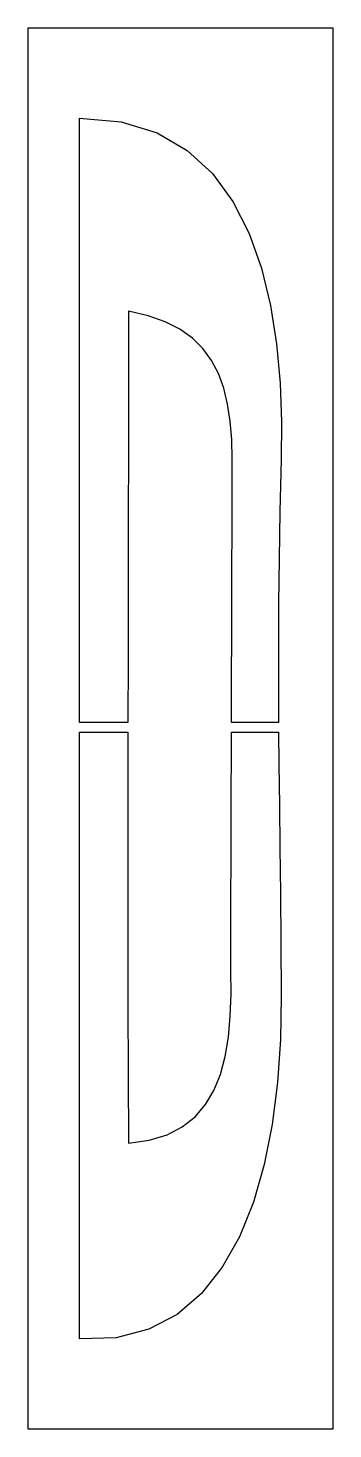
# Model space of a CAD drawing. Extents: x 0 to 24, y 0 to 110.
import ezdxf

# ---------------------------------------------------------------- set-up
doc = ezdxf.new("R2010")
doc.units = 0
doc.layers.add('CUT', color=7, linetype='Continuous')
doc.layers.add('OUTSIDE', color=1, linetype='Continuous')

msp = doc.modelspace()

# ---------------------------------------------------------------- linework, layer by layer
at = {"layer": 'CUT'}
for points in [[(16.1265, 96.376), (17.4061, 93.8704), (18.3782, 91.1344), (19.0924, 88.216), (19.5586, 85.192), (19.8363, 82.12), (19.9454, 79.0768), (19.9256, 76.1296), (19.8264, 72.0496), (19.757, 68.3152), (19.7173, 64.84), (19.6975, 61.5568), (19.6975, 58.3984), (19.7068, 55.472), (16.0112, 55.472), (16.0174, 58.3504), (16.0372, 62.92), (16.0471, 67.2016), (16.057, 70.9744), (16.067, 74.0272), (16.067, 76.1488), (16.0273, 77.6944), (15.9182, 79.1344), (15.7099, 80.4784), (15.4123, 81.7264), (14.9957, 82.8688), (14.4501, 83.9056), (13.7657, 84.8272), (12.9423, 85.6432), (11.9504, 86.3536), (10.7998, 86.9392), (9.4507, 87.4), (7.9132, 87.7552), (7.9132, 82.312), (7.9033, 76.8688), (7.8934, 71.4256), (7.8834, 65.9824), (7.8735, 60.5392), (7.8643, 55.472), (4.0546, 55.472), (4.0546, 62.9872), (4.0546, 70.9744), (4.0546, 78.9616), (4.0546, 86.9488), (4.0546, 94.936), (4.0546, 102.9232), (7.3379, 102.6352), (10.155, 101.7616), (12.5356, 100.3792), (14.5195, 98.5648)], [(19.7768, 48.9808), (19.8165, 45.64), (19.8562, 42.0688), (19.8958, 38.2096), (19.9256, 33.9856), (19.8661, 30.5776), (19.6379, 27.1984), (19.2114, 23.9056), (18.5865, 20.7568), (17.7334, 17.8), (16.6324, 15.0928), (15.2833, 12.6928), (13.6565, 10.6384), (11.7322, 8.9968), (9.5102, 7.8256), (6.951, 7.1632), (4.0546, 7.0768), (4.0546, 15.064), (4.0546, 23.0512), (4.0546, 31.0384), (4.0546, 39.0256), (4.0546, 47.0128), (4.0546, 54.72), (7.8629, 54.72), (7.8537, 49.6528), (7.8537, 44.2096), (7.8537, 38.7664), (7.8636, 33.3232), (7.8834, 27.88), (7.9132, 22.4368), (9.54, 22.6768), (10.9485, 23.1088), (12.1389, 23.7232), (13.1507, 24.5104), (13.974, 25.4704), (14.6286, 26.584), (15.1445, 27.8416), (15.5214, 29.2432), (15.7694, 30.7696), (15.9182, 32.4112), (15.9777, 34.168), (15.9479, 36.0112), (15.9479, 36.6832), (15.9578, 38.5456), (15.9678, 41.3968), (15.9777, 45.0064), (15.9975, 49.1824), (16.0074, 53.704), (16.0096, 54.72), (19.7129, 54.72), (19.7371, 52.1776)]]:
    msp.add_lwpolyline(points, close=True, dxfattribs=at)
at = {"layer": 'OUTSIDE'}
msp.add_lwpolyline([(0, 0), (24, 0), (24, 110), (0, 110)], close=True, dxfattribs=at)

doc.saveas('drawing.dxf')
